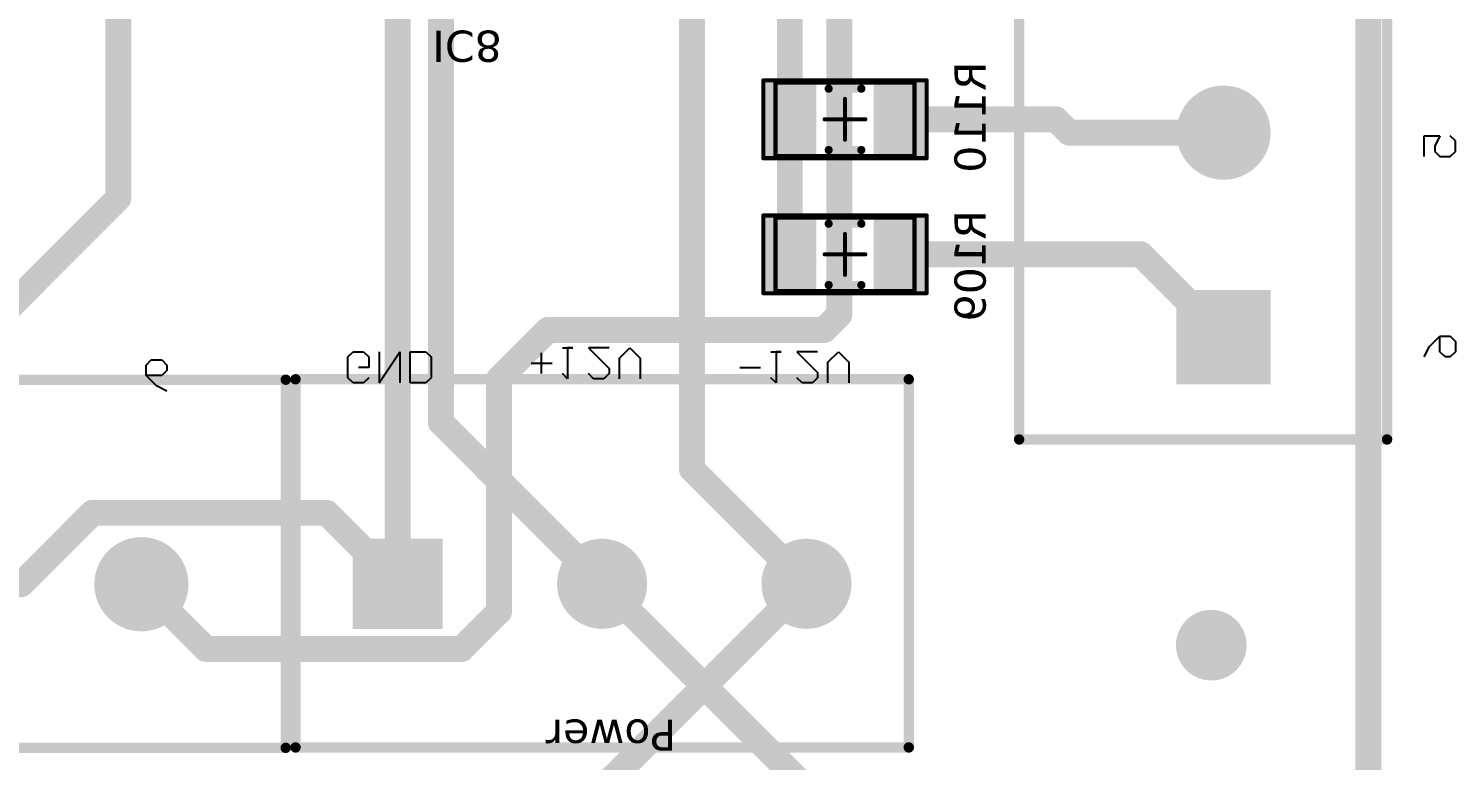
# Model space of a CAD drawing. Header units: millimetres. Extents: x 28 to 434, y 70 to 207.
# Drawn here: x 398.67 to 433.57, y 129.69 to 147.58 of the extents above; entities that cross this region are included whole.
import ezdxf

# ---------------------------------------------------------------- set-up
doc = ezdxf.new("R2010")
doc.units = ezdxf.units.MM
doc.header["$LTSCALE"] = 0.5
doc.layers.get('0').update_dxf_attribs({"color": 250})
for name, color, linetype in [('BottomLayer', 5, 'Continuous'), ('BottomSolder', 6, 'Continuous'), ('Mechanical13', 56, 'Continuous'), ('Mechanical15', 56, 'Continuous'), ('MultiLayer', 9, 'Continuous'), ('TopLayer', 1, 'Continuous'), ('TopOverlay', 2, 'Continuous'), ('TopPaste', 8, 'Continuous'), ('TopSolder', 216, 'Continuous')]:
    doc.layers.add(name, color=color, linetype=linetype)
doc.styles.get("Standard").update_dxf_attribs({"font": 'verdana.ttf'})

# ---------------------------------------------------------------- blocks, each defined once
blk = doc.blocks.new('HEADER_3_4')
at = {"layer": 'BottomLayer', "const_width": 1}
for points in [[(4.5, 0, 1), (5.5, 0, 1)], [(9.5, 0, 1), (10.5, 0, 1)]]:
    blk.add_lwpolyline(points, format="xyb", close=True, dxfattribs=at)
at = {"layer": 'BottomLayer'}
blk.add_solid([(-1, -1), (1, -1), (-1, 1), (1, 1)], dxfattribs=at)
at = {"layer": 'BottomSolder', "const_width": 1.102}
for points in [[(4.449, 0, 1), (5.551, 0, 1)], [(9.449, 0, 1), (10.551, 0, 1)]]:
    blk.add_lwpolyline(points, format="xyb", close=True, dxfattribs=at)
at = {"layer": 'BottomSolder'}
blk.add_solid([(-1.102, -1.102), (1.102, -1.102), (-1.102, 1.102), (1.102, 1.102)], dxfattribs=at)
at = {"layer": 'MultiLayer', "const_width": 1}
for points in [[(4.5, 0, 1), (5.5, 0, 1)], [(9.5, 0, 1), (10.5, 0, 1)]]:
    blk.add_lwpolyline(points, format="xyb", close=True, dxfattribs=at)
at = {"layer": 'MultiLayer'}
blk.add_solid([(-1, -1), (1, -1), (-1, 1), (1, 1)], dxfattribs=at)
at = {"layer": 'TopLayer', "const_width": 1}
for points in [[(4.5, 0, 1), (5.5, 0, 1)], [(9.5, 0, 1), (10.5, 0, 1)]]:
    blk.add_lwpolyline(points, format="xyb", close=True, dxfattribs=at)
at = {"layer": 'TopLayer'}
blk.add_solid([(-1, -1), (1, -1), (-1, 1), (1, 1)], dxfattribs=at)
at = {"layer": 'TopOverlay', "const_width": 0.254}
for points in [[(-2.5, -5), (-2.5, 4)], [(12.5, 4), (-2.5, 4)], [(12.5, -5), (12.5, 4)], [(12.5, -5), (-2.5, -5)]]:
    blk.add_lwpolyline(points, dxfattribs=at)
at = {"layer": 'TopOverlay', "const_width": 0.127}
for points in [[(-2.563, 4, 1), (-2.436, 4, 1)], [(-2.563, 4, 1), (-2.436, 4, 1)], [(12.437, 4, 1), (12.564, 4, 1)], [(12.437, 4, 1), (12.564, 4, 1)], [(-2.563, -5, 1), (-2.436, -5, 1)], [(-2.563, -5, 1), (-2.436, -5, 1)], [(12.437, -5, 1), (12.564, -5, 1)], [(12.437, -5, 1), (12.564, -5, 1)]]:
    blk.add_lwpolyline(points, format="xyb", close=True, dxfattribs=at)
at = {"layer": 'TopSolder', "const_width": 1.102}
for points in [[(4.449, 0, 1), (5.551, 0, 1)], [(9.449, 0, 1), (10.551, 0, 1)]]:
    blk.add_lwpolyline(points, format="xyb", close=True, dxfattribs=at)
at = {"layer": 'TopSolder'}
blk.add_solid([(-1.102, -1.102), (1.102, -1.102), (-1.102, 1.102), (1.102, 1.102)], dxfattribs=at)
blk = doc.blocks.new('HEADER_6_5')
at = {"layer": 'BottomLayer', "const_width": 1.05}
for points in [[(4.475, 0, 1), (5.525, 0, 1)], [(9.475, 0, 1), (10.525, 0, 1)], [(18.445, 0, 1), (19.495, 0, 1)], [(23.445, 0, 1), (24.495, 0, 1)]]:
    blk.add_lwpolyline(points, format="xyb", close=True, dxfattribs=at)
at = {"layer": 'BottomLayer'}
for points in [[(-1.05, -1.05), (1.05, -1.05), (-1.05, 1.05), (1.05, 1.05)], [(12.92, -1.05), (15.02, -1.05), (12.92, 1.05), (15.02, 1.05)]]:
    blk.add_solid(points, dxfattribs=at)
at = {"layer": 'BottomSolder', "const_width": 1.152}
for points in [[(4.424, 0, 1), (5.576, 0, 1)], [(9.424, 0, 1), (10.576, 0, 1)], [(18.394, 0, 1), (19.546, 0, 1)], [(23.394, 0, 1), (24.546, 0, 1)]]:
    blk.add_lwpolyline(points, format="xyb", close=True, dxfattribs=at)
at = {"layer": 'BottomSolder'}
for points in [[(-1.152, -1.152), (1.152, -1.152), (-1.152, 1.152), (1.152, 1.152)], [(12.818, -1.152), (15.122, -1.152), (12.818, 1.152), (15.122, 1.152)]]:
    blk.add_solid(points, dxfattribs=at)
at = {"layer": 'MultiLayer', "const_width": 1.05}
for points in [[(4.475, 0, 1), (5.525, 0, 1)], [(9.475, 0, 1), (10.525, 0, 1)], [(18.445, 0, 1), (19.495, 0, 1)], [(23.445, 0, 1), (24.495, 0, 1)]]:
    blk.add_lwpolyline(points, format="xyb", close=True, dxfattribs=at)
at = {"layer": 'MultiLayer'}
for points in [[(-1.05, -1.05), (1.05, -1.05), (-1.05, 1.05), (1.05, 1.05)], [(12.92, -1.05), (15.02, -1.05), (12.92, 1.05), (15.02, 1.05)]]:
    blk.add_solid(points, dxfattribs=at)
at = {"layer": 'TopLayer', "const_width": 1.05}
for points in [[(4.475, 0, 1), (5.525, 0, 1)], [(9.475, 0, 1), (10.525, 0, 1)], [(18.445, 0, 1), (19.495, 0, 1)], [(23.445, 0, 1), (24.495, 0, 1)]]:
    blk.add_lwpolyline(points, format="xyb", close=True, dxfattribs=at)
at = {"layer": 'TopLayer'}
for points in [[(-1.05, -1.05), (1.05, -1.05), (-1.05, 1.05), (1.05, 1.05)], [(12.92, -1.05), (15.02, -1.05), (12.92, 1.05), (15.02, 1.05)]]:
    blk.add_solid(points, dxfattribs=at)
at = {"layer": 'TopOverlay', "const_width": 0.254}
for points in [[(-2.5, -5), (-2.5, 4)], [(27.5, 4), (-2.5, 4)], [(27.5, -5), (27.5, 4)], [(27.5, -5), (-2.5, -5)]]:
    blk.add_lwpolyline(points, dxfattribs=at)
at = {"layer": 'TopOverlay', "const_width": 0.127}
for points in [[(-2.564, 4, 1), (-2.437, 4, 1)], [(-2.564, 4, 1), (-2.437, 4, 1)], [(27.437, 4, 1), (27.564, 4, 1)], [(27.437, 4, 1), (27.564, 4, 1)], [(-2.564, -5, 1), (-2.437, -5, 1)], [(-2.564, -5, 1), (-2.437, -5, 1)], [(27.437, -5, 1), (27.564, -5, 1)], [(27.437, -5, 1), (27.564, -5, 1)]]:
    blk.add_lwpolyline(points, format="xyb", close=True, dxfattribs=at)
at = {"layer": 'TopSolder', "const_width": 1.152}
for points in [[(4.424, 0, 1), (5.576, 0, 1)], [(9.424, 0, 1), (10.576, 0, 1)], [(18.394, 0, 1), (19.546, 0, 1)], [(23.394, 0, 1), (24.546, 0, 1)]]:
    blk.add_lwpolyline(points, format="xyb", close=True, dxfattribs=at)
at = {"layer": 'TopSolder'}
for points in [[(-1.152, -1.152), (1.152, -1.152), (-1.152, 1.152), (1.152, 1.152)], [(12.818, -1.152), (15.122, -1.152), (12.818, 1.152), (15.122, 1.152)]]:
    blk.add_solid(points, dxfattribs=at)
blk = doc.blocks.new('C1206_6')
at = {"layer": 'Mechanical13', "const_width": 0.1}
for points in [[(-1.7, 0.9), (-1.7, -0.9)], [(-1.7, 0.9), (1.7, 0.9)], [(1.7, 0.9), (1.7, -0.9)], [(-1.7, -0.9), (1.7, -0.9)]]:
    blk.add_lwpolyline(points, dxfattribs=at)
at = {"layer": 'Mechanical13', "const_width": 0.05}
for points in [[(-1.725, 0.9, 1), (-1.675, 0.9, 1)], [(-1.725, 0.9, 1), (-1.675, 0.9, 1)], [(1.675, 0.9, 1), (1.725, 0.9, 1)], [(1.675, 0.9, 1), (1.725, 0.9, 1)], [(-1.725, -0.9, 1), (-1.675, -0.9, 1)], [(-1.725, -0.9, 1), (-1.675, -0.9, 1)], [(1.675, -0.9, 1), (1.725, -0.9, 1)], [(1.675, -0.9, 1), (1.725, -0.9, 1)]]:
    blk.add_lwpolyline(points, format="xyb", close=True, dxfattribs=at)
at = {"layer": 'Mechanical15', "const_width": 0.1}
for points in [[(-2, 0.95), (-2, -0.95)], [(-2, 0.95), (2, 0.95)], [(2, 0.95), (2, -0.95)], [(0, 0.5), (0, -0.5)], [(-0.5, 0), (0.5, 0)], [(-2, -0.95), (2, -0.95)]]:
    blk.add_lwpolyline(points, dxfattribs=at)
at = {"layer": 'Mechanical15', "const_width": 0.05}
for points in [[(-2.025, 0.95, 1), (-1.975, 0.95, 1)], [(-2.025, 0.95, 1), (-1.975, 0.95, 1)], [(1.975, 0.95, 1), (2.025, 0.95, 1)], [(1.975, 0.95, 1), (2.025, 0.95, 1)], [(-0.025, 0.5, 1), (0.025, 0.5, 1)], [(-0.525, 0, 1), (-0.475, 0, 1)], [(0.475, 0, 1), (0.525, 0, 1)], [(-0.025, -0.5, 1), (0.025, -0.5, 1)], [(-2.025, -0.95, 1), (-1.975, -0.95, 1)], [(-2.025, -0.95, 1), (-1.975, -0.95, 1)], [(1.975, -0.95, 1), (2.025, -0.95, 1)], [(1.975, -0.95, 1), (2.025, -0.95, 1)]]:
    blk.add_lwpolyline(points, format="xyb", close=True, dxfattribs=at)
at = {"layer": 'TopLayer'}
for points in [[(-0.8, -0.85), (-0.8, 0.85), (-1.9, -0.85), (-1.9, 0.85)], [(1.9, -0.85), (1.9, 0.85), (0.8, -0.85), (0.8, 0.85)]]:
    blk.add_solid(points, dxfattribs=at)
at = {"layer": 'TopOverlay', "const_width": 0.2}
for points in [[(-0.4, 0.75), (0.4, 0.75)], [(-0.4, -0.75), (0.4, -0.75)]]:
    blk.add_lwpolyline(points, dxfattribs=at)
at = {"layer": 'TopOverlay', "const_width": 0.1}
for points in [[(-0.45, 0.75, 1), (-0.35, 0.75, 1)], [(0.35, 0.75, 1), (0.45, 0.75, 1)], [(-0.45, -0.75, 1), (-0.35, -0.75, 1)], [(0.35, -0.75, 1), (0.45, -0.75, 1)]]:
    blk.add_lwpolyline(points, format="xyb", close=True, dxfattribs=at)
at = {"layer": 'TopPaste'}
for points in [[(-0.8, -0.85), (-0.8, 0.85), (-1.9, -0.85), (-1.9, 0.85)], [(1.9, -0.85), (1.9, 0.85), (0.8, -0.85), (0.8, 0.85)]]:
    blk.add_solid(points, dxfattribs=at)
at = {"layer": 'TopSolder'}
for points in [[(-0.698, -0.952), (-0.698, 0.952), (-2.002, -0.952), (-2.002, 0.952)], [(2.002, -0.952), (2.002, 0.952), (0.698, -0.952), (0.698, 0.952)]]:
    blk.add_solid(points, dxfattribs=at)
blk = doc.blocks.new('C1206_7')
at = {"layer": 'Mechanical13', "const_width": 0.1}
for points in [[(-1.7, 0.9), (-1.7, -0.9)], [(-1.7, 0.9), (1.7, 0.9)], [(1.7, 0.9), (1.7, -0.9)], [(-1.7, -0.9), (1.7, -0.9)]]:
    blk.add_lwpolyline(points, dxfattribs=at)
at = {"layer": 'Mechanical13', "const_width": 0.05}
for points in [[(-1.725, 0.9, 1), (-1.675, 0.9, 1)], [(-1.725, 0.9, 1), (-1.675, 0.9, 1)], [(1.675, 0.9, 1), (1.725, 0.9, 1)], [(1.675, 0.9, 1), (1.725, 0.9, 1)], [(-1.725, -0.9, 1), (-1.675, -0.9, 1)], [(-1.725, -0.9, 1), (-1.675, -0.9, 1)], [(1.675, -0.9, 1), (1.725, -0.9, 1)], [(1.675, -0.9, 1), (1.725, -0.9, 1)]]:
    blk.add_lwpolyline(points, format="xyb", close=True, dxfattribs=at)
at = {"layer": 'Mechanical15', "const_width": 0.1}
for points in [[(-2, 0.95), (-2, -0.95)], [(-2, 0.95), (2, 0.95)], [(2, 0.95), (2, -0.95)], [(0, 0.5), (0, -0.5)], [(-0.5, 0), (0.5, 0)], [(-2, -0.95), (2, -0.95)]]:
    blk.add_lwpolyline(points, dxfattribs=at)
at = {"layer": 'Mechanical15', "const_width": 0.05}
for points in [[(-2.025, 0.95, 1), (-1.975, 0.95, 1)], [(-2.025, 0.95, 1), (-1.975, 0.95, 1)], [(1.975, 0.95, 1), (2.025, 0.95, 1)], [(1.975, 0.95, 1), (2.025, 0.95, 1)], [(-0.025, 0.5, 1), (0.025, 0.5, 1)], [(-0.525, 0, 1), (-0.475, 0, 1)], [(0.475, 0, 1), (0.525, 0, 1)], [(-0.025, -0.5, 1), (0.025, -0.5, 1)], [(-2.025, -0.95, 1), (-1.975, -0.95, 1)], [(-2.025, -0.95, 1), (-1.975, -0.95, 1)], [(1.975, -0.95, 1), (2.025, -0.95, 1)], [(1.975, -0.95, 1), (2.025, -0.95, 1)]]:
    blk.add_lwpolyline(points, format="xyb", close=True, dxfattribs=at)
at = {"layer": 'TopLayer'}
for points in [[(-0.8, -0.85), (-0.8, 0.85), (-1.9, -0.85), (-1.9, 0.85)], [(1.9, -0.85), (1.9, 0.85), (0.8, -0.85), (0.8, 0.85)]]:
    blk.add_solid(points, dxfattribs=at)
at = {"layer": 'TopOverlay', "const_width": 0.2}
for points in [[(-0.4, 0.75), (0.4, 0.75)], [(-0.4, -0.75), (0.4, -0.75)]]:
    blk.add_lwpolyline(points, dxfattribs=at)
at = {"layer": 'TopOverlay', "const_width": 0.1}
for points in [[(-0.45, 0.75, 1), (-0.35, 0.75, 1)], [(0.35, 0.75, 1), (0.45, 0.75, 1)], [(-0.45, -0.75, 1), (-0.35, -0.75, 1)], [(0.35, -0.75, 1), (0.45, -0.75, 1)]]:
    blk.add_lwpolyline(points, format="xyb", close=True, dxfattribs=at)
at = {"layer": 'TopPaste'}
for points in [[(-0.8, -0.85), (-0.8, 0.85), (-1.9, -0.85), (-1.9, 0.85)], [(1.9, -0.85), (1.9, 0.85), (0.8, -0.85), (0.8, 0.85)]]:
    blk.add_solid(points, dxfattribs=at)
at = {"layer": 'TopSolder'}
for points in [[(-0.698, -0.952), (-0.698, 0.952), (-2.002, -0.952), (-2.002, 0.952)], [(2.002, -0.952), (2.002, 0.952), (0.698, -0.952), (0.698, 0.952)]]:
    blk.add_solid(points, dxfattribs=at)
blk = doc.blocks.new('HEADER_6_11')
at = {"layer": 'BottomLayer', "const_width": 1.05}
for points in [[(4.475, 0, 1), (5.525, 0, 1)], [(9.475, 0, 1), (10.525, 0, 1)], [(18.445, 0, 1), (19.495, 0, 1)], [(23.445, 0, 1), (24.495, 0, 1)]]:
    blk.add_lwpolyline(points, format="xyb", close=True, dxfattribs=at)
at = {"layer": 'BottomLayer'}
for points in [[(-1.05, -1.05), (1.05, -1.05), (-1.05, 1.05), (1.05, 1.05)], [(12.92, -1.05), (15.02, -1.05), (12.92, 1.05), (15.02, 1.05)]]:
    blk.add_solid(points, dxfattribs=at)
at = {"layer": 'BottomSolder', "const_width": 1.152}
for points in [[(4.424, 0, 1), (5.576, 0, 1)], [(9.424, 0, 1), (10.576, 0, 1)], [(18.394, 0, 1), (19.546, 0, 1)], [(23.394, 0, 1), (24.546, 0, 1)]]:
    blk.add_lwpolyline(points, format="xyb", close=True, dxfattribs=at)
at = {"layer": 'BottomSolder'}
for points in [[(-1.152, -1.152), (1.152, -1.152), (-1.152, 1.152), (1.152, 1.152)], [(12.818, -1.152), (15.122, -1.152), (12.818, 1.152), (15.122, 1.152)]]:
    blk.add_solid(points, dxfattribs=at)
at = {"layer": 'MultiLayer', "const_width": 1.05}
for points in [[(4.475, 0, 1), (5.525, 0, 1)], [(9.475, 0, 1), (10.525, 0, 1)], [(18.445, 0, 1), (19.495, 0, 1)], [(23.445, 0, 1), (24.495, 0, 1)]]:
    blk.add_lwpolyline(points, format="xyb", close=True, dxfattribs=at)
at = {"layer": 'MultiLayer'}
for points in [[(-1.05, -1.05), (1.05, -1.05), (-1.05, 1.05), (1.05, 1.05)], [(12.92, -1.05), (15.02, -1.05), (12.92, 1.05), (15.02, 1.05)]]:
    blk.add_solid(points, dxfattribs=at)
at = {"layer": 'TopLayer', "const_width": 1.05}
for points in [[(4.475, 0, 1), (5.525, 0, 1)], [(9.475, 0, 1), (10.525, 0, 1)], [(18.445, 0, 1), (19.495, 0, 1)], [(23.445, 0, 1), (24.495, 0, 1)]]:
    blk.add_lwpolyline(points, format="xyb", close=True, dxfattribs=at)
at = {"layer": 'TopLayer'}
for points in [[(-1.05, -1.05), (1.05, -1.05), (-1.05, 1.05), (1.05, 1.05)], [(12.92, -1.05), (15.02, -1.05), (12.92, 1.05), (15.02, 1.05)]]:
    blk.add_solid(points, dxfattribs=at)
at = {"layer": 'TopOverlay', "const_width": 0.254}
for points in [[(27.5, 4), (-2.5, 4)], [(-2.5, 4), (-2.5, -5)], [(27.5, 4), (27.5, -5)], [(27.5, -5), (-2.5, -5)]]:
    blk.add_lwpolyline(points, dxfattribs=at)
at = {"layer": 'TopOverlay', "const_width": 0.127}
for points in [[(-2.564, 4, 1), (-2.437, 4, 1)], [(-2.564, 4, 1), (-2.437, 4, 1)], [(27.437, 4, 1), (27.564, 4, 1)], [(27.437, 4, 1), (27.564, 4, 1)], [(-2.564, -5, 1), (-2.437, -5, 1)], [(-2.564, -5, 1), (-2.437, -5, 1)], [(27.437, -5, 1), (27.564, -5, 1)], [(27.437, -5, 1), (27.564, -5, 1)]]:
    blk.add_lwpolyline(points, format="xyb", close=True, dxfattribs=at)
at = {"layer": 'TopSolder', "const_width": 1.152}
for points in [[(4.424, 0, 1), (5.576, 0, 1)], [(9.424, 0, 1), (10.576, 0, 1)], [(18.394, 0, 1), (19.546, 0, 1)], [(23.394, 0, 1), (24.546, 0, 1)]]:
    blk.add_lwpolyline(points, format="xyb", close=True, dxfattribs=at)
at = {"layer": 'TopSolder'}
for points in [[(-1.152, -1.152), (1.152, -1.152), (-1.152, 1.152), (1.152, 1.152)], [(12.818, -1.152), (15.122, -1.152), (12.818, 1.152), (15.122, 1.152)]]:
    blk.add_solid(points, dxfattribs=at)
blk = doc.blocks.new('summing_circuit_1')
at = {"layer": 'BottomLayer', "const_width": 0.635}
for points in [[(80.34, 63.043), (95.557, 63.043)], [(95.557, 63.043), (99.5, 59.1)], [(99.5, 59.1), (105.438, 53.162)], [(84.9, 56.9), (96.7, 56.9)], [(96.7, 56.9), (99.5, 54.1)], [(44.559, 40.361), (150.163, 40.361)]]:
    blk.add_lwpolyline(points, dxfattribs=at)
at = {"layer": 'BottomLayer'}
for points, const_width in [([(95.398, 63.043, 1), (95.716, 63.043, 1)], 0.318), ([(95.398, 63.043, 1), (95.716, 63.043, 1)], 0.318), ([(99.341, 59.1, 1), (99.659, 59.1, 1)], 0.318), ([(99.341, 59.1, 1), (99.659, 59.1, 1)], 0.318), ([(96.541, 56.9, 1), (96.859, 56.9, 1)], 0.318), ([(96.541, 56.9, 1), (96.859, 56.9, 1)], 0.318), ([(99.341, 54.1, 1), (99.659, 54.1, 1)], 0.318), ([(100.619, 44.2, 1), (101.381, 44.2, 1)], 0.762)]:
    blk.add_lwpolyline(points, format="xyb", close=True, dxfattribs=dict(at, const_width=const_width))
at = {"layer": 'BottomSolder', "const_width": 0.864}
blk.add_lwpolyline([(100.568, 44.2, 1), (101.432, 44.2, 1)], format="xyb", close=True, dxfattribs=at)
at = {"layer": 'MultiLayer', "const_width": 0.762}
blk.add_lwpolyline([(100.619, 44.2, 1), (101.381, 44.2, 1)], format="xyb", close=True, dxfattribs=at)
at = {"layer": 'TopLayer', "const_width": 0.635}
for points in [[(90.075, 70.934), (99.51, 80.369)], [(97.765, 71.565), (99.51, 73.31)], [(97.765, 65.835), (97.765, 71.565)], [(83.193, 70.934), (90.075, 70.934)], [(99.51, 70.369), (101.092, 68.787)], [(101.092, 62.535), (101.092, 68.787)], [(97.765, 65.835), (99.5, 64.1)], [(85.269, 64.1), (99.5, 64.1)], [(99.5, 54.1), (108.966, 63.566)], [(100.178, 61.62), (101.092, 62.535)], [(93.294, 60.427), (94.488, 61.62)], [(94.488, 61.62), (100.178, 61.62)], [(93.294, 53.672), (93.294, 60.427)], [(84.889, 54.509), (88.144, 54.509)], [(88.144, 54.509), (91.446, 54.509)], [(92.922, 53.3), (93.294, 53.672)], [(73.503, 53.3), (92.922, 53.3)], [(88.144, 48.002), (88.144, 51.809)], [(91.446, 45.924), (91.446, 51.809)], [(88.144, 48.002), (88.47, 47.676)], [(88.47, 43.9), (88.47, 47.676)], [(91.446, 45.924), (93.47, 43.9)]]:
    blk.add_lwpolyline(points, dxfattribs=at)
at = {"layer": 'TopLayer'}
for points, const_width in [([(99.351, 73.31, 1), (99.668, 73.31, 1)], 0.318), ([(99.351, 73.31, 1), (99.668, 73.31, 1)], 0.318), ([(97.606, 71.565, 1), (97.923, 71.565, 1)], 0.318), ([(97.606, 71.565, 1), (97.923, 71.565, 1)], 0.318), ([(89.916, 70.934, 1), (90.234, 70.934, 1)], 0.318), ([(89.916, 70.934, 1), (90.234, 70.934, 1)], 0.318), ([(99.351, 70.369, 1), (99.668, 70.369, 1)], 0.318), ([(100.933, 68.787, 1), (101.251, 68.787, 1)], 0.318), ([(100.933, 68.787, 1), (101.251, 68.787, 1)], 0.318), ([(97.606, 65.835, 1), (97.923, 65.835, 1)], 0.318), ([(97.606, 65.835, 1), (97.923, 65.835, 1)], 0.318), ([(99.341, 64.1, 1), (99.659, 64.1, 1)], 0.318), ([(99.341, 64.1, 1), (99.659, 64.1, 1)], 0.318), ([(100.933, 62.535, 1), (101.251, 62.535, 1)], 0.318), ([(100.933, 62.535, 1), (101.251, 62.535, 1)], 0.318), ([(94.329, 61.62, 1), (94.647, 61.62, 1)], 0.318), ([(94.329, 61.62, 1), (94.647, 61.62, 1)], 0.318), ([(100.019, 61.62, 1), (100.336, 61.62, 1)], 0.318), ([(100.019, 61.62, 1), (100.336, 61.62, 1)], 0.318), ([(93.135, 60.427, 1), (93.453, 60.427, 1)], 0.318), ([(93.135, 60.427, 1), (93.453, 60.427, 1)], 0.318), ([(87.985, 54.509, 1), (88.303, 54.509, 1)], 0.318), ([(87.985, 54.509, 1), (88.303, 54.509, 1)], 0.318), ([(91.287, 54.509, 1), (91.605, 54.509, 1)], 0.318), ([(99.341, 54.1, 1), (99.659, 54.1, 1)], 0.318), ([(93.135, 53.672, 1), (93.453, 53.672, 1)], 0.318), ([(93.135, 53.672, 1), (93.453, 53.672, 1)], 0.318), ([(92.763, 53.3, 1), (93.081, 53.3, 1)], 0.318), ([(92.763, 53.3, 1), (93.081, 53.3, 1)], 0.318), ([(87.985, 51.809, 1), (88.303, 51.809, 1)], 0.318), ([(91.287, 51.809, 1), (91.605, 51.809, 1)], 0.318), ([(87.985, 48.002, 1), (88.303, 48.002, 1)], 0.318), ([(87.985, 48.002, 1), (88.303, 48.002, 1)], 0.318), ([(88.311, 47.676, 1), (88.629, 47.676, 1)], 0.318), ([(88.311, 47.676, 1), (88.629, 47.676, 1)], 0.318), ([(91.287, 45.924, 1), (91.605, 45.924, 1)], 0.318), ([(91.287, 45.924, 1), (91.605, 45.924, 1)], 0.318), ([(100.619, 44.2, 1), (101.381, 44.2, 1)], 0.762), ([(88.311, 43.9, 1), (88.629, 43.9, 1)], 0.318), ([(93.311, 43.9, 1), (93.629, 43.9, 1)], 0.318)]:
    blk.add_lwpolyline(points, format="xyb", close=True, dxfattribs=dict(at, const_width=const_width))
at = {"layer": 'TopOverlay'}
for p, q in [((94.154, 70.254), (94.027, 70.127)), ((94.408, 70.254), (94.154, 70.254)), ((94.662, 70), (94.408, 70.254)), ((94.408, 69.873), (94.408, 70.254)), ((94.027, 70.127), (94.027, 69.873)), ((94.027, 69.873), (94.154, 69.746)), ((94.281, 69.746), (94.408, 69.873)), ((94.789, 69.746), (94.662, 70)), ((94.154, 69.746), (94.281, 69.746)), ((93.954, 65.316), (93.827, 65.189)), ((94.462, 65.316), (93.954, 65.316)), ((94.589, 65.189), (94.462, 65.316)), ((93.827, 65.189), (93.827, 64.935)), ((93.827, 64.935), (93.954, 64.808)), ((94.208, 64.808), (94.208, 65.062)), ((94.462, 64.808), (94.589, 64.935)), ((94.589, 64.935), (94.589, 65.189)), ((93.954, 64.808), (94.208, 64.808)), ((93.827, 64.554), (94.589, 64.554)), ((94.589, 64.554), (93.827, 64.046)), ((93.827, 64.046), (94.589, 64.046)), ((94.589, 63.792), (93.827, 63.792)), ((93.827, 63.792), (93.827, 63.411)), ((94.589, 63.411), (94.589, 63.792)), ((93.827, 63.411), (93.954, 63.284)), ((93.954, 63.284), (94.462, 63.284)), ((94.462, 63.284), (94.589, 63.411)), ((94.108, 60.833), (94.108, 60.325)), ((94.362, 60.579), (93.854, 60.579)), ((93.727, 60.071), (93.727, 59.817)), ((94.489, 59.944), (94.362, 60.071)), ((93.727, 59.817), (93.727, 59.944)), ((93.727, 59.944), (94.489, 59.944)), ((93.727, 58.929), (93.727, 59.437)), ((93.727, 59.437), (94.235, 58.929)), ((94.489, 59.31), (94.362, 59.437)), ((94.362, 58.929), (94.489, 59.056)), ((94.489, 59.056), (94.489, 59.31)), ((93.981, 58.675), (93.727, 58.421)), ((94.489, 58.675), (93.981, 58.675)), ((94.235, 58.929), (94.362, 58.929)), ((93.727, 58.421), (93.981, 58.167)), ((93.981, 58.167), (94.489, 58.167)), ((94.208, 55.733), (94.208, 55.225)), ((93.827, 54.971), (93.827, 54.717)), ((93.827, 54.717), (93.827, 54.844)), ((93.827, 54.844), (94.589, 54.844)), ((94.589, 54.844), (94.462, 54.971)), ((93.827, 53.829), (93.827, 54.337)), ((93.827, 54.337), (94.335, 53.829)), ((94.589, 54.21), (94.462, 54.337)), ((94.589, 53.956), (94.589, 54.21)), ((94.335, 53.829), (94.462, 53.829)), ((94.462, 53.829), (94.589, 53.956)), ((94.081, 53.575), (93.827, 53.321)), ((94.589, 53.575), (94.081, 53.575)), ((93.827, 53.321), (94.081, 53.067)), ((94.081, 53.067), (94.589, 53.067)), ((89.054, 38.989), (88.546, 38.989)), ((88.546, 38.989), (88.546, 38.608)), ((93.7, 38.862), (93.446, 38.608)), ((93.954, 38.989), (93.7, 38.862)), ((88.546, 38.608), (88.8, 38.735)), ((88.8, 38.735), (88.927, 38.735)), ((88.927, 38.735), (89.054, 38.608)), ((89.054, 38.608), (89.054, 38.354)), ((93.446, 38.608), (93.446, 38.354)), ((93.827, 38.608), (93.446, 38.608)), ((93.954, 38.481), (93.827, 38.608)), ((93.954, 38.354), (93.954, 38.481)), ((88.673, 38.227), (88.546, 38.354)), ((88.927, 38.227), (88.673, 38.227)), ((89.054, 38.354), (88.927, 38.227)), ((93.446, 38.354), (93.573, 38.227)), ((93.573, 38.227), (93.827, 38.227)), ((93.827, 38.227), (93.954, 38.354))]:
    blk.add_line(p, q, dxfattribs=at)
at = {"layer": 'TopSolder', "const_width": 0.864}
blk.add_lwpolyline([(100.568, 44.2, 1), (101.432, 44.2, 1)], format="xyb", close=True, dxfattribs=at)
for name, p, rotation in [('HEADER_6_5', (99.51, 94.339), 270), ('HEADER_3_4', (99.5, 64.1), 270), ('C1206_6', (88.144, 53.159), 90), ('C1206_7', (91.446, 53.159), 90), ('HEADER_6_11', (93.47, 43.9), 180)]:
    blk.add_blockref(name, p, dxfattribs=dict(rotation=rotation))
at = {"layer": 'TopOverlay'}
blk.add_text('IC8', height=0.762, rotation=270, dxfattribs=at).set_placement((85.977, 63.255))
at = {"layer": 'TopOverlay', "text_generation_flag": 2}
blk.add_text('Power', height=0.762, rotation=270, dxfattribs=at).set_placement((102.819, 57.286))
at = {"layer": 'TopOverlay'}
for s, p in [('R110', (86.73, 49.719)), ('R109', (90.367, 49.719))]:
    blk.add_text(s, height=0.762, dxfattribs=at).set_placement(p)

msp = doc.modelspace()

# ---------------------------------------------------------------- block references
at = {"linetype": 'Continuous', "extrusion": (2.09798e-15, 0, -1), "rotation": 270}
msp.add_blockref('summing_circuit_1', (-471.8, 233.504, 23.731), dxfattribs=at)

doc.saveas('drawing.dxf')
